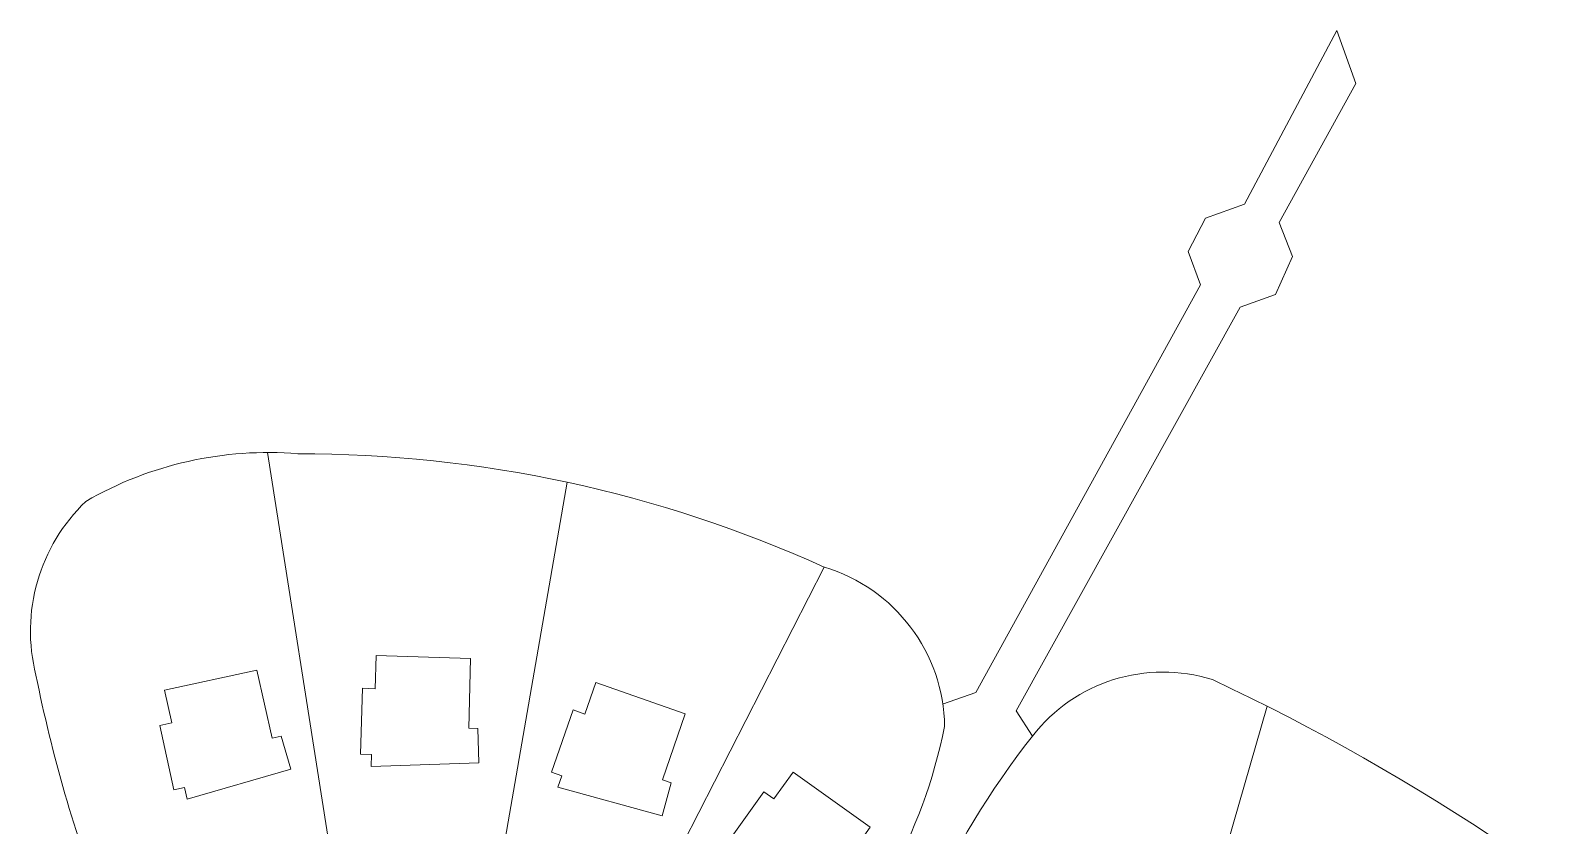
# Model space of a CAD drawing. Header units: inches. Extents: x 36 to 71.8, y 17.4 to 61.8.
# Drawn here: x 37.22 to 59.27, y 50.27 to 61.79 of the extents above; entities that cross this region are included whole.
import ezdxf

# ---------------------------------------------------------------- set-up
doc = ezdxf.new("R2010")
doc.units = ezdxf.units.IN
doc.header["$MEASUREMENT"] = 0
doc.layers.add('00_SOURCE_FROZEN', color=7, linetype='Continuous', lineweight=18)

msp = doc.modelspace()

# ---------------------------------------------------------------- linework, layer by layer
at = {"layer": '00_SOURCE_FROZEN'}
msp.add_line((50.92, 52.199), (50.441, 52.026), dxfattribs=at)
for points in [[(50.92, 52.199), (54.176, 58.106), (54.001, 58.588), (54.252, 59.071), (54.817, 59.275), (56.152, 61.792), (56.429, 61.025), (55.319, 59.008), (55.511, 58.517), (55.263, 57.967), (54.752, 57.782), (51.508, 51.932), (51.743, 51.566)], [(40.658, 55.675), (41.569, 49.871)], [(45, 55.245), (44.06, 49.85)], [(48.726, 54.013), (46.225, 49.126)], [(55.143, 52), (53.51, 46.333)]]:
    msp.add_lwpolyline(points, dxfattribs=at)
for points in [[(43.572, 51.68), (43.598, 52.69), (42.23, 52.734), (42.214, 52.252), (42.035, 52.258), (42.004, 51.303), (42.163, 51.298), (42.158, 51.123), (43.721, 51.177), (43.704, 51.675)], [(40.725, 51.537), (40.502, 52.523), (39.164, 52.23), (39.268, 51.758), (39.093, 51.72), (39.298, 50.787), (39.453, 50.821), (39.491, 50.65), (40.993, 51.087), (40.853, 51.565)], [(46.381, 50.933), (46.709, 51.889), (45.415, 52.34), (45.257, 51.885), (45.088, 51.944), (44.773, 51.041), (44.923, 50.989), (44.866, 50.824), (46.374, 50.409), (46.506, 50.889)], [(48.804, 49.422), (49.389, 50.246), (48.277, 51.045), (47.995, 50.654), (47.85, 50.758), (47.292, 49.982), (47.421, 49.889), (47.319, 49.747), (48.648, 48.921), (48.911, 49.345)]]:
    msp.add_lwpolyline(points, close=True, dxfattribs=at)
for centre, radius, start, end in [((40.658, 50.423), 5.252, 85.2142, 120.0956), ((41.139, 37.317), 18.339, 65.5622, 90.1344), ((39.813, 53.089), 2.593, 133.6015, 194.2753), ((48.026, 51.672), 2.444, 0.7167, 73.3418), ((53.637, 50.097), 2.397, 72.6746, 142.189), ((57.911, 56.571), 21.019, 191.3089, 200.9684), ((40.939, 23.771), 31.601, 47.0054, 64.8874), ((43.034, 53.196), 7.583, 313.0815, 348.6437), ((61.436, 43.951), 12.326, 141.8448, 169.6154)]:
    msp.add_arc(centre, radius, start, end, dxfattribs=at)

doc.saveas('drawing.dxf')
